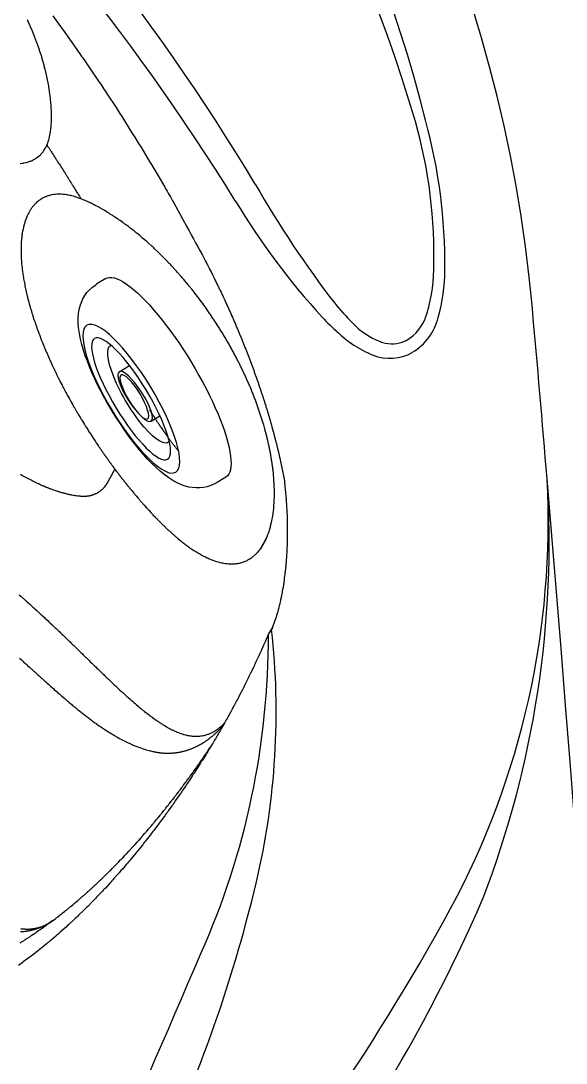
# Model space of a CAD drawing. Extents: x 649 to 723, y 631 to 778.
# Drawn here: x 714.22 to 718.46, y 713.91 to 722.01 of the extents above; entities that cross this region are included whole.
import ezdxf

# ---------------------------------------------------------------- set-up
doc = ezdxf.new("R2010")
doc.units = 0
doc.header["$MEASUREMENT"] = 0
doc.layers.add('1', color=4, linetype='Continuous')
doc.layers.add('204', color=7, linetype='Continuous')

# ---------------------------------------------------------------- blocks, each defined once
blk = doc.blocks.new('MINI2009')
at = {"layer": '1'}
for p, q in [((274.3024, 432.0245), (274.3824, 432.0245)), ((274.3024, 430.221), (274.3824, 430.221))]:
    blk.add_line(p, q, dxfattribs=at)
at = {"layer": '1', "color": 3}
for p, q in [((274.5869, 431.3518), (274.4936, 431.3518)), ((274.5741, 430.8937), (274.4936, 430.8937))]:
    blk.add_line(p, q, dxfattribs=at)
at = {"layer": '1', "flags": 128}
blk.add_lwpolyline([(274.3824, 430.2213), (274.4044, 430.2217), (274.4346, 430.2255), (274.4636, 430.2324), (274.4914, 430.2421), (274.5177, 430.2544), (274.5424, 430.269), (274.5656, 430.2858), (274.5873, 430.3046), (274.6076, 430.3255), (274.6268, 430.3488), (274.6452, 430.3749), (274.663, 430.4045), (274.6804, 430.4387), (274.6974, 430.478), (274.7131, 430.5212), (274.7268, 430.5658), (274.7387, 430.611), (274.749, 430.6568), (274.758, 430.7034), (274.7658, 430.7508), (274.7725, 430.7991), (274.7782, 430.8483), (274.7829, 430.8981), (274.7866, 430.9486), (274.7894, 430.9996), (274.7912, 431.0509), (274.792, 431.1024), (274.7919, 431.154), (274.7909, 431.2055), (274.7889, 431.2566), (274.7859, 431.3073), (274.7821, 431.3574), (274.7772, 431.4067), (274.7714, 431.4551), (274.7646, 431.5025), (274.7568, 431.5489), (274.7479, 431.5942), (274.7377, 431.6385), (274.7263, 431.6817), (274.7131, 431.7242), (274.6979, 431.7661), (274.68, 431.8078), (274.6615, 431.8437), (274.6425, 431.8746), (274.6231, 431.9015), (274.6028, 431.9252), (274.5815, 431.9463), (274.5589, 431.9649), (274.535, 431.9813), (274.5097, 431.9953), (274.4831, 432.0067), (274.4555, 432.0154), (274.4243, 432.0217), (274.3931, 432.0244), (274.3823, 432.0242)], dxfattribs=at)
at = {"layer": '1'}
blk.add_ellipse((274.3024, 431.1228), major_axis=(0, 0.9018), ratio=0.25882, start_param=6.283179, end_param=9.424778, dxfattribs=at)
at = {"layer": '1', "color": 3}
for centre, major_axis, ratio in [((274.6148, 431.1228), (0, 0.6667), 0.263764), ((274.6174, 431.1228), (0, 0.5481), 0.248557), ((274.5805, 431.1228), (0.0064, 0.229), 0.262485), ((274.5876, 431.1228), (0, 0.1994), 0.249939)]:
    blk.add_ellipse(centre, major_axis=major_axis, ratio=ratio, dxfattribs=at)
blk.add_ellipse((274.5435, 431.1223), major_axis=(-0.0036, 0.438), ratio=0.267267, start_param=3.037362, end_param=6.323274, dxfattribs=at)
blk = doc.blocks.new('2010PRODIGY')
at = {"layer": '1'}
for centre, radius, start, end in [((58.3536, 71.3546), 10.8742, 5.05375, 83.41191), ((-257.0926, 43.4689), 327.5508, 354.947827, 4.819272), ((-76.9966, 128.7948), 156.2186, 333.814798, 336.818857)]:
    blk.add_arc(centre, radius, start, end, dxfattribs=at)
at = {"layer": '1', "color": 3}
for centre, radius, start, end in [((58.2555, 71.2448), 10.4118, 14.05441, 75.08048), ((57.7256, 70.6887), 10.9897, 16.24727, 73.10819), ((52.1815, 64.3525), 17.3259, 31.00414, 61.77474), ((51.5871, 63.6864), 17.9797, 31.74683, 61.21328), ((64.6408, 72.7302), 3.7796, 358.21718, 15.86558), ((64.1789, 72.6419), 4.3272, 359.60506, 15.15569), ((73.9772, 77.2378), 7.9952, 209.69535, 217.68146), ((71.8564, 76.1583), 5.8195, 211.16483, 222.29002), ((67.2291, 72.6248), 1.1895, 340.68817, 359.41287), ((67.0406, 72.631), 1.4655, 344.56592, 359.26185), ((69.033, 73.462), 1.7745, 218.77961, 225.27597), ((-252.2778, 43.8538), 322.7206, 4.822991, 5.059123), ((69.0754, 73.6978), 2.1072, 223.67974, 228.28214), ((68.0521, 72.3449), 0.3204, 292.47523, 339.23949), ((68.0202, 72.3509), 0.4469, 301.53075, 345.75647), ((68.2122, 72.5981), 0.5836, 222.84882, 248.9008), ((68.2621, 72.7421), 0.8536, 225.57241, 248.36434), ((68.0945, 72.2806), 0.2451, 247.45216, 289.06922), ((68.0785, 72.2778), 0.3543, 248.28052, 299.40058), ((62.9727, 70.6555), 6.3361, 331.66463, 3.00274), ((61.6064, 70.4972), 7.7094, 338.97441, 3.64569), ((61.437, 69.1773), 5.7573, 346.74194, 6.3771), ((61.0986, 69.7612), 6.0352, 335.94338, 0.19634), ((56.2791, 70.4134), 11.0612, 333.76347, 346.6367), ((57.8456, 72.4477), 11.9289, 318.55526, 336.71027), ((52.9373, 76.1845), 17.7937, 318.92748, 331.33181)]:
    blk.add_arc(centre, radius, start, end, dxfattribs=at)
at = {"layer": '204', "color": 3, "linetype": 'Continuous'}
for p, q in [((67.1685, 69.8366), (67.1336, 69.7819)), ((67.1643, 69.8248), (67.1824, 69.8749))]:
    blk.add_line(p, q, dxfattribs=at)
for points in [[(65.4574, 74.5841), (65.5303, 74.4839, -0.002104), (65.6024, 74.3832), (65.6735, 74.2819, -0.002094), (65.7438, 74.18), (65.8131, 74.0776, -0.002092), (65.8817, 73.9746), (65.9494, 73.8709, -0.002066), (66.016, 73.7671), (66.0814, 73.6633, -0.002121), (66.1468, 73.5574), (66.2128, 73.4483, -0.001913), (66.2741, 73.3456), (66.3292, 73.2525, -0.002684), (66.3979, 73.1317), (66.5011, 72.9444, -0.002249), (66.6347, 72.6981)], [(65.2049, 73.4374), (65.2196, 73.4391, 0.010452), (65.234, 73.4414), (65.2478, 73.4442, 0.011505), (65.2612, 73.4476), (65.2742, 73.4516, 0.012527), (65.2867, 73.4561), (65.2988, 73.4613, 0.013484), (65.3104, 73.467), (65.3216, 73.4733, 0.014099), (65.3322, 73.4801), (65.3424, 73.4875, 0.014972), (65.3522, 73.4956), (65.3616, 73.5046, 0.01362), (65.3702, 73.5134), (65.3778, 73.5216, 0.01906), (65.3864, 73.5335), (65.3981, 73.5533, 0.014764), (65.4125, 73.5803)], [(65.4125, 73.5803), (65.417, 73.5914, 0.010542), (65.4212, 73.6031), (65.4251, 73.6155, 0.008932), (65.4288, 73.6285), (65.4321, 73.6421, 0.00773), (65.4352, 73.6563), (65.4379, 73.6712, 0.006777), (65.4403, 73.6866), (65.4424, 73.7026, 0.006038), (65.4442, 73.7192), (65.4457, 73.7363, 0.005455), (65.4468, 73.754), (65.4475, 73.7722, 0.004993), (65.448, 73.7909), (65.4481, 73.8101, 0.004626), (65.4478, 73.8297), (65.4471, 73.8499, 0.004332), (65.4461, 73.8705), (65.4447, 73.8916, 0.004096), (65.4429, 73.9132), (65.4408, 73.9351, 0.003908), (65.4382, 73.9575), (65.4353, 73.9803, 0.003758), (65.4319, 74.0034), (65.4282, 74.027, 0.003639), (65.424, 74.0509), (65.4194, 74.0752, 0.003546), (65.4143, 74.0998), (65.4089, 74.1247, 0.003475), (65.403, 74.15), (65.3966, 74.1755, 0.003421), (65.3898, 74.2014), (65.3825, 74.2275, 0.003384), (65.3748, 74.2539), (65.3666, 74.2806, 0.003353), (65.358, 74.3074), (65.3489, 74.3344, 0.003302), (65.3394, 74.3615), (65.3294, 74.3887, 0.003206), (65.319, 74.416), (65.3082, 74.4433, 0.003139), (65.297, 74.4707), (65.2853, 74.4982, 0.003081), (65.2732, 74.5257), (65.2607, 74.5533, 0.003037)], [(65.4125, 73.5803), (65.4179, 73.572, -0.000165), (65.4233, 73.5638), (65.4287, 73.5555, -0.000165), (65.4341, 73.5472), (65.4395, 73.539, -0.000166), (65.4449, 73.5307), (65.4503, 73.5224, -0.000166), (65.4556, 73.5141), (65.461, 73.5058, -0.000166), (65.4664, 73.4975), (65.4717, 73.4892, -0.000166), (65.4771, 73.4809), (65.4824, 73.4726, -0.000166), (65.4878, 73.4643), (65.4931, 73.456, -0.000167), (65.4984, 73.4477), (65.5037, 73.4394, -0.000167), (65.509, 73.4311), (65.5144, 73.4227, -0.000167), (65.5197, 73.4144), (65.525, 73.4061, -0.000167), (65.5302, 73.3977), (65.5355, 73.3894, -0.000167), (65.5408, 73.3811), (65.5461, 73.3727, -0.000168), (65.5514, 73.3644), (65.5566, 73.356, -0.000168), (65.5619, 73.3477), (65.5671, 73.3393, -0.000168), (65.5724, 73.3309), (65.5776, 73.3226, -0.000167), (65.5829, 73.3142), (65.5881, 73.3058, -0.000166), (65.5933, 73.2975), (65.5985, 73.2891, -0.000165), (65.6037, 73.2807), (65.6089, 73.2723, -0.000164), (65.6141, 73.2639), (65.6194, 73.2555, -0.000162), (65.6245, 73.2471), (65.6297, 73.2388, -0.000166), (65.6349, 73.2303), (65.6402, 73.2217, -0.000149), (65.6452, 73.2135), (65.6498, 73.2062, -0.000209), (65.6556, 73.1967), (65.6645, 73.1821, -0.000174), (65.6761, 73.163)], [(65.6761, 73.163), (65.6617, 73.1685, 0.00594), (65.6473, 73.1735), (65.6332, 73.1781, 0.006429), (65.6191, 73.1822), (65.6053, 73.1858, 0.006955), (65.5916, 73.189), (65.5781, 73.1918, 0.007523), (65.5648, 73.194), (65.5517, 73.1958, 0.008127), (65.5387, 73.1972), (65.5259, 73.1981, 0.008755), (65.5134, 73.1985), (65.501, 73.1984, 0.009392), (65.4888, 73.1979), (65.4768, 73.197, 0.010011), (65.465, 73.1955), (65.4535, 73.1936, 0.010585), (65.4421, 73.1912), (65.431, 73.1883, 0.011075), (65.42, 73.185), (65.4093, 73.1812, 0.011449), (65.3988, 73.1769), (65.3886, 73.1721, 0.011659), (65.3786, 73.1669), (65.3689, 73.1612, 0.011706), (65.3594, 73.155), (65.3502, 73.1484, 0.011531), (65.3413, 73.1413), (65.3327, 73.1338, 0.011231), (65.3243, 73.1259), (65.3162, 73.1175, 0.010803), (65.3084, 73.1087), (65.3009, 73.0995, 0.010286), (65.2937, 73.0898), (65.2867, 73.0797, 0.009711), (65.2801, 73.0692), (65.2737, 73.0582, 0.009108), (65.2677, 73.0469), (65.2619, 73.0351, 0.008503), (65.2564, 73.0229), (65.2513, 73.0104, 0.007914), (65.2464, 72.9974), (65.2419, 72.984, 0.007354), (65.2376, 72.9702), (65.2337, 72.9561, 0.006829), (65.2301, 72.9415), (65.2268, 72.9266, 0.006345), (65.2238, 72.9113), (65.2211, 72.8956, 0.005902), (65.2187, 72.8795), (65.2167, 72.8631, 0.005498), (65.215, 72.8463), (65.2136, 72.8291, 0.005134), (65.2126, 72.8116), (65.2118, 72.7937, 0.004804), (65.2114, 72.7755), (65.2114, 72.7569, 0.004508), (65.2117, 72.7379), (65.2123, 72.7186, 0.00424), (65.2133, 72.699), (65.2146, 72.6791, 0.004001), (65.2162, 72.6588), (65.2182, 72.6381, 0.003781), (65.2206, 72.6172), (65.2233, 72.596, 0.003578), (65.2263, 72.5746), (65.2297, 72.5529, 0.003365), (65.2334, 72.5309), (65.2375, 72.5087, 0.00318), (65.2418, 72.4863), (65.2466, 72.4637, 0.003013), (65.2516, 72.4408), (65.257, 72.4177, 0.002863), (65.2627, 72.3944), (65.2687, 72.3709, 0.002729), (65.2751, 72.3472), (65.2818, 72.3234, 0.002609), (65.2888, 72.2993), (65.2961, 72.275, 0.002502), (65.3038, 72.2506), (65.3118, 72.226, 0.002405), (65.3201, 72.2012), (65.3287, 72.1763, 0.002313), (65.3376, 72.1513), (65.3467, 72.1261, 0.002216), (65.3562, 72.1009), (65.366, 72.0756, 0.002127), (65.376, 72.0503), (65.3863, 72.0248, 0.002048), (65.3969, 71.9993), (65.4077, 71.9737, 0.001977), (65.4188, 71.9481), (65.4302, 71.9224, 0.001912), (65.4418, 71.8967), (65.4537, 71.8709, 0.001855), (65.4658, 71.8451), (65.4781, 71.8193, 0.001803), (65.4907, 71.7935), (65.5036, 71.7676, 0.001758), (65.5166, 71.7417), (65.5299, 71.7158, 0.001716), (65.5434, 71.69), (65.5572, 71.6641, 0.001663), (65.5711, 71.6384), (65.5852, 71.6127, 0.001611), (65.5994, 71.5871), (65.6138, 71.5616, 0.001589), (65.6284, 71.5362), (65.6431, 71.5108, 0.00155), (65.658, 71.4856), (65.6729, 71.4607, 0.001574), (65.6882, 71.4356), (65.704, 71.41, 0.001411), (65.7189, 71.386), (65.7324, 71.3644, 0.001958), (65.7501, 71.337), (65.7776, 71.2951, 0.001645), (65.8139, 71.2406)], [(67.0766, 70.4493), (67.0841, 70.4606, 0.008893), (67.0915, 70.4725), (67.0986, 70.485, 0.008038), (67.1055, 70.4979), (67.1122, 70.5115, 0.007593), (67.1186, 70.5256), (67.1248, 70.5402, 0.007105), (67.1307, 70.5554), (67.1363, 70.5711, 0.006685), (67.1416, 70.5874), (67.1466, 70.6042, 0.006301), (67.1514, 70.6216), (67.1558, 70.6395, 0.005954), (67.1599, 70.658), (67.1636, 70.677, 0.00564), (67.167, 70.6965), (67.17, 70.7166, 0.005354), (67.1727, 70.7372), (67.175, 70.7583, 0.005094), (67.177, 70.78), (67.1785, 70.8023, 0.004857), (67.1796, 70.825), (67.1803, 70.8484, 0.004639), (67.1806, 70.8722), (67.1804, 70.8966, 0.004439), (67.1798, 70.9215), (67.1788, 70.947, 0.004254), (67.1773, 70.9729), (67.1753, 70.9995, 0.004085), (67.1728, 71.0265), (67.1698, 71.0541, 0.003924), (67.1664, 71.0821), (67.1625, 71.1104, 0.003831), (67.158, 71.1389), (67.1532, 71.1677, 0.003646), (67.1478, 71.1967), (67.142, 71.226, 0.003502), (67.1357, 71.2554), (67.1289, 71.2851, 0.003371), (67.1216, 71.3149), (67.1139, 71.3449, 0.003259), (67.1058, 71.3751), (67.0971, 71.4054, 0.003161), (67.088, 71.4359), (67.0785, 71.4665, 0.003077), (67.0685, 71.4973), (67.058, 71.5281, 0.003006), (67.0471, 71.5591), (67.0358, 71.5901, 0.002946), (67.024, 71.6213), (67.0117, 71.6525, 0.002897), (66.999, 71.6837), (66.9859, 71.715, 0.00289), (66.9723, 71.7463), (66.9583, 71.7776, 0.002922), (66.9439, 71.8088), (66.9291, 71.84, 0.002832), (66.9139, 71.871), (66.8983, 71.9021, 0.00278), (66.8823, 71.933), (66.8659, 71.9638, 0.002732), (66.8491, 71.9945), (66.832, 72.0251, 0.002695), (66.8145, 72.0555), (66.7967, 72.0858, 0.002635), (66.7786, 72.1159), (66.7602, 72.1457, 0.002585), (66.7415, 72.1753), (66.7225, 72.2047, 0.002577), (66.7032, 72.2339), (66.6837, 72.2628, 0.00257), (66.6639, 72.2915), (66.6438, 72.3199, 0.002572), (66.6235, 72.348), (66.603, 72.3758, 0.002583), (66.5822, 72.4034), (66.5612, 72.4306, 0.002602), (66.5401, 72.4575), (66.5187, 72.4841, 0.002631), (66.4971, 72.5104), (66.4753, 72.5363, 0.002668), (66.4533, 72.5619), (66.4311, 72.5871, 0.002716), (66.4088, 72.612), (66.3864, 72.6365, 0.002774), (66.3637, 72.6606), (66.341, 72.6843, 0.002843), (66.3181, 72.7076), (66.2951, 72.7305, 0.002926), (66.2719, 72.7529), (66.2487, 72.775, 0.002984), (66.2254, 72.7965), (66.2023, 72.8173, 0.002958), (66.1794, 72.8376), (66.1566, 72.8572, 0.002947), (66.134, 72.8762), (66.1115, 72.8947, 0.002954), (66.0893, 72.9125), (66.0672, 72.9297, 0.002962), (66.0454, 72.9464), (66.0238, 72.9625, 0.00298), (66.0025, 72.978), (65.9814, 72.9929, 0.003008), (65.9606, 73.0072), (65.9401, 73.021, 0.003048), (65.9199, 73.0342), (65.9, 73.0469, 0.003109), (65.8804, 73.059), (65.8611, 73.0706, 0.003167), (65.8423, 73.0816), (65.8239, 73.092, 0.003341), (65.8057, 73.1021), (65.7875, 73.1117, 0.003223), (65.7706, 73.1204), (65.7556, 73.128, 0.00446), (65.7373, 73.1366), (65.7105, 73.1484, 0.004458), (65.6761, 73.163)], [(66.6347, 72.6981), (66.6419, 72.6844, -0.000528), (66.6491, 72.6707), (66.6562, 72.6569, -0.000529), (66.6633, 72.6432), (66.6703, 72.6295, -0.000527), (66.6773, 72.6157), (66.6843, 72.6019, -0.000527), (66.6913, 72.5882), (66.6982, 72.5744, -0.000526), (66.7051, 72.5606), (66.7119, 72.5468, -0.000525), (66.7187, 72.533), (66.7255, 72.5192, -0.000525), (66.7323, 72.5054), (66.739, 72.4916, -0.000524), (66.7457, 72.4778), (66.7523, 72.464, -0.000524), (66.7589, 72.4502), (66.7655, 72.4364, -0.000524), (66.772, 72.4225), (66.7786, 72.4087, -0.000524), (66.785, 72.3949), (66.7915, 72.381, -0.000524), (66.7979, 72.3672), (66.8042, 72.3534, -0.000524), (66.8106, 72.3396), (66.8169, 72.3257, -0.000525), (66.8231, 72.3119), (66.8294, 72.2981, -0.000525), (66.8356, 72.2842), (66.8417, 72.2704, -0.000526), (66.8479, 72.2566), (66.8539, 72.2427, -0.000526), (66.86, 72.2289), (66.866, 72.2151, -0.000527), (66.872, 72.2013), (66.8779, 72.1874, -0.000528), (66.8838, 72.1736), (66.8897, 72.1598, -0.000529), (66.8955, 72.146), (66.9013, 72.1322, -0.000531), (66.9071, 72.1184), (66.9128, 72.1046, -0.000532), (66.9185, 72.0908), (66.9242, 72.0771, -0.000534), (66.9298, 72.0633), (66.9354, 72.0495, -0.000535), (66.9409, 72.0357), (66.9464, 72.022, -0.000537), (66.9519, 72.0082), (66.9573, 71.9945, -0.000539), (66.9627, 71.9808), (66.968, 71.967, -0.000541), (66.9734, 71.9533), (66.9786, 71.9396, -0.000543), (66.9839, 71.9259), (66.9891, 71.9122, -0.000546), (66.9942, 71.8985), (66.9994, 71.8849, -0.000548), (67.0045, 71.8712), (67.0095, 71.8576, -0.000551), (67.0145, 71.8439), (67.0195, 71.8303, -0.000554), (67.0244, 71.8167), (67.0293, 71.8031, -0.000557), (67.0342, 71.7895), (67.039, 71.7759, -0.00056), (67.0438, 71.7624), (67.0485, 71.7488, -0.000562), (67.0532, 71.7353), (67.0579, 71.7218, -0.000564), (67.0625, 71.7083), (67.0671, 71.6948, -0.000567), (67.0716, 71.6813), (67.0761, 71.6678, -0.00057), (67.0806, 71.6544), (67.085, 71.641, -0.000572), (67.0894, 71.6276), (67.0937, 71.6142, -0.000576), (67.098, 71.6008), (67.1023, 71.5874, -0.000579), (67.1065, 71.5741), (67.1107, 71.5608, -0.000582), (67.1148, 71.5475), (67.1189, 71.5342, -0.000586), (67.123, 71.5209), (67.127, 71.5077, -0.00059), (67.131, 71.4944), (67.135, 71.4812, -0.000594), (67.1389, 71.468), (67.1427, 71.4549, -0.000598), (67.1465, 71.4417), (67.1503, 71.4286, -0.000602), (67.1541, 71.4155), (67.1578, 71.4024, -0.000607), (67.1614, 71.3893), (67.165, 71.3763, -0.000611), (67.1686, 71.3633), (67.1722, 71.3503, -0.000616), (67.1756, 71.3373), (67.1791, 71.3244, -0.000622), (67.1825, 71.3115), (67.1859, 71.2986, -0.000627), (67.1892, 71.2857), (67.1925, 71.2729, -0.000633), (67.1958, 71.26), (67.199, 71.2473, -0.000639), (67.2021, 71.2345), (67.2053, 71.2217, -0.000645), (67.2083, 71.209), (67.2114, 71.1963, -0.000651), (67.2144, 71.1837), (67.2173, 71.1711, -0.000658), (67.2202, 71.1585), (67.2231, 71.1459, -0.000663), (67.226, 71.1333), (67.2287, 71.1208, -0.00066), (67.2315, 71.1083), (67.2342, 71.0958, -0.000644), (67.2369, 71.0834), (67.2395, 71.0711, -0.000656), (67.2421, 71.0587), (67.2447, 71.0459, -0.000579), (67.2472, 71.034), (67.2493, 71.0232, -0.00096), (67.252, 71.0095), (67.2561, 70.9884, -0.001003), (67.2612, 70.9608)], [(65.6656, 70.8517), (65.6574, 70.8526, -0.00303), (65.6491, 70.8537), (65.6408, 70.8549, -0.002929), (65.6324, 70.8561), (65.6239, 70.8575, -0.002636), (65.6154, 70.859), (65.6069, 70.8606, -0.002653), (65.5983, 70.8623), (65.5897, 70.8641, -0.002593), (65.581, 70.866), (65.5722, 70.868, -0.002553), (65.5634, 70.8701), (65.5546, 70.8723, -0.002497), (65.5457, 70.8746), (65.5368, 70.877, -0.002386), (65.5278, 70.8795), (65.5187, 70.8822, -0.002274), (65.5096, 70.8849), (65.5005, 70.8878, -0.002202), (65.4913, 70.8907), (65.4821, 70.8937, -0.002139), (65.4729, 70.8969), (65.4635, 70.9001, -0.002078), (65.4542, 70.9035), (65.4448, 70.9069, -0.002019), (65.4354, 70.9105), (65.4259, 70.9142, -0.00196), (65.4164, 70.9179), (65.4068, 70.9218, -0.001903), (65.3972, 70.9257), (65.3876, 70.9298, -0.001849), (65.3779, 70.934), (65.3682, 70.9382, -0.001797), (65.3584, 70.9426), (65.3486, 70.9471, -0.001744), (65.3388, 70.9516), (65.3289, 70.9563, -0.001693), (65.319, 70.9611), (65.3091, 70.9659, -0.001645), (65.2991, 70.9709), (65.2891, 70.976, -0.001599), (65.2791, 70.9811), (65.269, 70.9864, -0.001554), (65.2589, 70.9917), (65.2487, 70.9972, -0.001509), (65.2386, 71.0027), (65.2284, 71.0084, -0.001467), (65.2181, 71.0141), (65.2079, 71.0199, -0.001426)], [(66.2103, 71.5233), (66.2136, 71.518, 0.000425), (66.217, 71.5127), (66.2203, 71.5074, 0.000424), (66.2236, 71.502), (66.227, 71.4967, 0.000427), (66.2304, 71.4914), (66.2337, 71.4861, 0.000428), (66.2371, 71.4808), (66.2405, 71.4755, 0.000431), (66.2439, 71.4703), (66.2473, 71.465, 0.000433), (66.2508, 71.4597), (66.2542, 71.4544, 0.000435), (66.2577, 71.4492), (66.2611, 71.4439, 0.000437), (66.2646, 71.4386), (66.268, 71.4334, 0.000441), (66.2715, 71.4281), (66.275, 71.4229, 0.00044), (66.2785, 71.4177), (66.282, 71.4125, 0.000456), (66.2855, 71.4072), (66.2892, 71.4019, 0.000415), (66.2926, 71.3968), (66.2957, 71.3923, 0.000589), (66.2997, 71.3864), (66.3059, 71.3775, 0.000499), (66.314, 71.3658)], [(66.314, 71.3658), (66.3178, 71.3604, 0.000484), (66.3216, 71.355), (66.3254, 71.3496, 0.000485), (66.3292, 71.3442), (66.333, 71.3389, 0.000489), (66.3368, 71.3335), (66.3406, 71.3282, 0.000492), (66.3444, 71.3228), (66.3483, 71.3175, 0.000496), (66.3521, 71.3122), (66.356, 71.3069, 0.0005), (66.3598, 71.3016), (66.3637, 71.2964, 0.000504), (66.3676, 71.2911), (66.3715, 71.2859, 0.000507), (66.3754, 71.2806), (66.3793, 71.2754, 0.000513), (66.3832, 71.2702), (66.3871, 71.265, 0.000512), (66.391, 71.2599), (66.3949, 71.2547, 0.000532), (66.3988, 71.2495), (66.4029, 71.2443, 0.000486), (66.4067, 71.2393), (66.4102, 71.2348, 0.00069), (66.4146, 71.2291), (66.4215, 71.2204, 0.000589), (66.4305, 71.2089)], [(65.8139, 71.2406), (65.817, 71.236, 0.000306), (65.8201, 71.2315), (65.8232, 71.227, 0.000307), (65.8263, 71.2224), (65.8294, 71.2179, 0.000305), (65.8325, 71.2134), (65.8356, 71.2089, 0.000304), (65.8387, 71.2044), (65.8418, 71.1999, 0.000303), (65.8449, 71.1954), (65.8481, 71.1909, 0.000302), (65.8512, 71.1864), (65.8543, 71.182, 0.000301), (65.8575, 71.1775), (65.8606, 71.1731, 0.0003), (65.8637, 71.1686), (65.8669, 71.1642, 0.000299), (65.87, 71.1597), (65.8732, 71.1553, 0.000298), (65.8763, 71.1509), (65.8795, 71.1465, 0.000297), (65.8827, 71.1421), (65.8858, 71.1377, 0.000296), (65.889, 71.1333), (65.8922, 71.1289, 0.000295), (65.8953, 71.1245), (65.8985, 71.1201, 0.000294), (65.9017, 71.1158), (65.9049, 71.1114, 0.000291), (65.9081, 71.107), (65.9112, 71.1027, 0.000299), (65.9144, 71.0984), (65.9177, 71.0939, 0.00027), (65.9208, 71.0897), (65.9236, 71.0859, 0.000379), (65.9272, 71.0811), (65.9328, 71.0736, 0.000319), (65.94, 71.0639)], [(65.94, 71.0639), (65.939, 71.062, -0.00013), (65.9379, 71.06), (65.9369, 71.058, -0.000129), (65.9359, 71.056), (65.9348, 71.0541, -0.00013), (65.9338, 71.0521), (65.9327, 71.0501, -0.00013), (65.9317, 71.0481), (65.9306, 71.0462, -0.000131), (65.9296, 71.0442), (65.9285, 71.0422, -0.000131), (65.9275, 71.0402), (65.9264, 71.0383, -0.000132), (65.9254, 71.0363), (65.9243, 71.0343, -0.000132), (65.9233, 71.0323), (65.9222, 71.0304, -0.000133), (65.9212, 71.0284), (65.9201, 71.0264, -0.000133), (65.919, 71.0244), (65.918, 71.0224, -0.000134), (65.9169, 71.0205), (65.9158, 71.0185, -0.000134), (65.9148, 71.0165), (65.9137, 71.0145, -0.000135), (65.9126, 71.0126), (65.9116, 71.0106, -0.000136), (65.9105, 71.0086), (65.9094, 71.0066, -0.000135), (65.9083, 71.0047), (65.9073, 71.0027, -0.00014), (65.9062, 71.0007), (65.9051, 70.9987, -0.000127), (65.904, 70.9968), (65.9031, 70.9951, -0.00018), (65.9019, 70.9928), (65.9, 70.9894, -0.000152), (65.8975, 70.985)], [(66.072, 70.8957), (66.0687, 70.8998, -0.000284), (66.0654, 70.9038), (66.0621, 70.9079, -0.000282), (66.0588, 70.9119), (66.0555, 70.916, -0.000283), (66.0522, 70.9201), (66.0488, 70.9241, -0.000283), (66.0455, 70.9282), (66.0422, 70.9324, -0.000284), (66.0389, 70.9365), (66.0356, 70.9406, -0.000284), (66.0323, 70.9447), (66.029, 70.9489, -0.000285), (66.0257, 70.953), (66.0223, 70.9572, -0.000285), (66.019, 70.9613), (66.0157, 70.9655, -0.000286), (66.0124, 70.9697), (66.0091, 70.9739, -0.000286), (66.0058, 70.9781), (66.0025, 70.9823, -0.000287), (65.9992, 70.9865), (65.9959, 70.9908, -0.000287), (65.9926, 70.995), (65.9893, 70.9992, -0.000288), (65.986, 71.0035), (65.9827, 71.0078, -0.000289), (65.9794, 71.012), (65.9761, 71.0163, -0.000287), (65.9728, 71.0206), (65.9696, 71.0249, -0.000297), (65.9663, 71.0292), (65.9629, 71.0337, -0.000269), (65.9597, 71.0378), (65.9568, 71.0416, -0.000382), (65.9531, 71.0465), (65.9474, 71.054, -0.000322), (65.94, 71.0639)], [(65.8822, 70.9574), (65.8803, 70.954, -0.003879), (65.8784, 70.9507), (65.8764, 70.9475, -0.003983), (65.8744, 70.9443), (65.8723, 70.9411, -0.004052), (65.8702, 70.938), (65.8681, 70.935, -0.004124), (65.8659, 70.932), (65.8637, 70.9291, -0.00419), (65.8614, 70.9262), (65.8592, 70.9234, -0.004251), (65.8568, 70.9206), (65.8545, 70.9179, -0.004305), (65.8521, 70.9152), (65.8496, 70.9126, -0.004353), (65.8472, 70.91), (65.8447, 70.9075, -0.004394), (65.8421, 70.905), (65.8395, 70.9026, -0.004428), (65.8369, 70.9003), (65.8343, 70.898, -0.004453), (65.8316, 70.8957), (65.8289, 70.8936, -0.00447), (65.8261, 70.8914), (65.8233, 70.8893, -0.004479), (65.8205, 70.8873), (65.8177, 70.8853, -0.004479), (65.8148, 70.8834), (65.8119, 70.8815, -0.004469), (65.8089, 70.8797), (65.8059, 70.8779, -0.004443), (65.8029, 70.8762), (65.7999, 70.8745, -0.004408), (65.7968, 70.8729), (65.7937, 70.8714, -0.004368), (65.7905, 70.8698), (65.7874, 70.8684, -0.004352), (65.7842, 70.867), (65.7809, 70.8656, -0.004351), (65.7776, 70.8643), (65.7743, 70.8631, -0.004337), (65.771, 70.8619), (65.7677, 70.8608, -0.004317), (65.7643, 70.8597), (65.7608, 70.8587, -0.004289), (65.7574, 70.8577), (65.7539, 70.8568, -0.004253), (65.7504, 70.856), (65.7468, 70.8552, -0.004211), (65.7433, 70.8544), (65.7397, 70.8537, -0.004162), (65.736, 70.8531), (65.7324, 70.8525, -0.004108), (65.7287, 70.852), (65.7249, 70.8516, -0.004045), (65.7212, 70.8512), (65.7174, 70.8508, -0.00399), (65.7136, 70.8505), (65.7097, 70.8503, -0.003883), (65.7059, 70.8502), (65.702, 70.85, -0.003878), (65.698, 70.85), (65.694, 70.85, -0.00335), (65.6901, 70.8501), (65.6866, 70.8502, -0.004566), (65.682, 70.8504), (65.6749, 70.8509, -0.003583), (65.6656, 70.8517)], [(65.8975, 70.985), (65.8971, 70.9843, -0.000101), (65.8968, 70.9836), (65.8964, 70.9829, -0.000101), (65.896, 70.9822), (65.8956, 70.9815, -0.000101), (65.8953, 70.9808), (65.8949, 70.9801, -0.000101), (65.8945, 70.9795), (65.8941, 70.9788, -0.000101), (65.8938, 70.9781), (65.8934, 70.9774, -0.000101), (65.893, 70.9767), (65.8926, 70.976, -0.000101), (65.8922, 70.9753), (65.8919, 70.9746, -0.000101), (65.8915, 70.9739), (65.8911, 70.9732, -0.000101), (65.8907, 70.9726), (65.8903, 70.9719, -0.000101), (65.8899, 70.9712), (65.8896, 70.9705, -0.000101), (65.8892, 70.9698), (65.8888, 70.9691, -0.000101), (65.8884, 70.9684), (65.888, 70.9677, -0.000101), (65.8876, 70.967), (65.8873, 70.9663, -0.000101), (65.8869, 70.9657), (65.8865, 70.965, -0.0001), (65.8861, 70.9643), (65.8857, 70.9636, -0.000103), (65.8853, 70.9629), (65.8849, 70.9622, -0.000093), (65.8846, 70.9615), (65.8842, 70.9609, -0.000132), (65.8838, 70.9601), (65.8831, 70.9589, -0.000111), (65.8822, 70.9574)], [(67.1824, 69.8749), (67.187, 69.8882, 0.003057), (67.1916, 69.9017), (67.196, 69.9154, 0.002901), (67.2003, 69.9293), (67.2046, 69.9435, 0.002729), (67.2087, 69.9579), (67.2127, 69.9725, 0.002583), (67.2166, 69.9873), (67.2204, 70.0023, 0.002452), (67.2241, 70.0176), (67.2277, 70.033, 0.002334), (67.2312, 70.0486), (67.2346, 70.0644, 0.002229), (67.2379, 70.0804), (67.241, 70.0966, 0.002136), (67.2441, 70.1129), (67.247, 70.1295, 0.002052), (67.2499, 70.1461), (67.2526, 70.163, 0.001978), (67.2552, 70.18), (67.2577, 70.1972, 0.001912), (67.2601, 70.2145), (67.2624, 70.232, 0.001853), (67.2645, 70.2497), (67.2666, 70.2674, 0.001801), (67.2685, 70.2853), (67.2703, 70.3034, 0.001755), (67.272, 70.3215), (67.2736, 70.3398, 0.001716), (67.2751, 70.3582), (67.2765, 70.3768, 0.001681), (67.2777, 70.3954), (67.2788, 70.4142, 0.001651), (67.2798, 70.433), (67.2807, 70.452, 0.001626), (67.2814, 70.471), (67.2821, 70.4902, 0.001606), (67.2826, 70.5094), (67.283, 70.5288, 0.001589), (67.2833, 70.5482), (67.2834, 70.5676, 0.001576), (67.2834, 70.5872), (67.2833, 70.6068, 0.001567), (67.2831, 70.6265), (67.2828, 70.6462, 0.00156), (67.2823, 70.666), (67.2817, 70.6859, 0.001574), (67.281, 70.7059), (67.2801, 70.7263, 0.001548), (67.2791, 70.7468), (67.278, 70.7675, 0.001566), (67.2766, 70.7886), (67.2751, 70.8105, 0.001398), (67.2736, 70.8312), (67.2722, 70.85, 0.002025), (67.2701, 70.8742), (67.2663, 70.9117, 0.001739), (67.2612, 70.9608)], [(66.072, 70.8957), (66.0885, 70.8758, 0.001585), (66.105, 70.8561), (66.1216, 70.8366, 0.001633), (66.1381, 70.8174), (66.1546, 70.7985, 0.001712), (66.1711, 70.7798), (66.1875, 70.7615, 0.001795), (66.204, 70.7434), (66.2204, 70.7256, 0.00189), (66.2369, 70.7081), (66.2533, 70.6909, 0.001996), (66.2696, 70.6741), (66.2859, 70.6575, 0.002118), (66.3022, 70.6413), (66.3184, 70.6254, 0.002275), (66.3346, 70.6098), (66.3508, 70.5946, 0.002458), (66.3669, 70.5797), (66.3829, 70.5653, 0.00266), (66.3989, 70.5511), (66.4148, 70.5374, 0.002887), (66.4306, 70.524), (66.4464, 70.511, 0.003141), (66.4621, 70.4984), (66.4778, 70.4862, 0.003427), (66.4934, 70.4744), (66.5089, 70.463, 0.003749), (66.5243, 70.452), (66.5396, 70.4415, 0.004113), (66.5549, 70.4314), (66.57, 70.4217, 0.004517), (66.5851, 70.4125), (66.6001, 70.4037, 0.004899), (66.6149, 70.3954), (66.6297, 70.3876, 0.005273), (66.6444, 70.3802), (66.6589, 70.3732, 0.005701), (66.6734, 70.3668), (66.6877, 70.3608, 0.006176), (66.7019, 70.3552), (66.716, 70.3502, 0.0067), (66.7299, 70.3456), (66.7437, 70.3415, 0.007275), (66.7573, 70.3379), (66.7708, 70.3348, 0.007897), (66.7842, 70.3321), (66.7974, 70.33, 0.008557), (66.8105, 70.3283), (66.8233, 70.3271, 0.009243), (66.8361, 70.3265), (66.8486, 70.3263, 0.0099), (66.861, 70.3266), (66.8732, 70.3275, 0.010336), (66.8852, 70.3288), (66.897, 70.3306, 0.010648), (66.9086, 70.3329), (66.92, 70.3357, 0.010919), (66.9313, 70.339), (66.9423, 70.3427, 0.010973), (66.9531, 70.3469), (66.9636, 70.3515, 0.011338), (66.974, 70.3567), (66.9844, 70.3626, 0.010195), (66.994, 70.3684), (67.0026, 70.3739, 0.014212), (67.0131, 70.3819), (67.0286, 70.3956, 0.011433), (67.0483, 70.4142)], [(67.0766, 70.4493), (67.0776, 70.4513, 0.000003), (67.0787, 70.4533), (67.0798, 70.4553, 0.000003), (67.0809, 70.4573), (67.082, 70.4593, 0.000003), (67.0831, 70.4613), (67.0842, 70.4633, 0.000003), (67.0853, 70.4653), (67.0864, 70.4673, 0.000003), (67.0875, 70.4692), (67.0885, 70.4712, 0.000003), (67.0896, 70.4732), (67.0907, 70.4752, 0.000003), (67.0918, 70.4772), (67.0929, 70.4792, 0.000003), (67.094, 70.4812), (67.0951, 70.4832, 0.000003), (67.0962, 70.4852), (67.0973, 70.4872, 0.000003), (67.0983, 70.4892), (67.0994, 70.4912, 0.000003), (67.1005, 70.4932), (67.1016, 70.4952, 0.000003), (67.1027, 70.4972), (67.1038, 70.4992, 0.000003), (67.1049, 70.5012), (67.106, 70.5032, 0.000003), (67.1071, 70.5052), (67.1082, 70.5072, 0.000003), (67.1092, 70.5092), (67.1103, 70.5112, 0.000003), (67.1114, 70.5132), (67.1125, 70.5152, 0.000003), (67.1136, 70.5172), (67.1146, 70.5189, 0.000004), (67.1158, 70.5212), (67.1177, 70.5246, 0.000004), (67.1201, 70.5291)], [(67.0483, 70.4142), (67.0489, 70.4149, 0.000702), (67.0495, 70.4155), (67.0501, 70.4162, 0.000699), (67.0507, 70.4168), (67.0513, 70.4175, 0.000697), (67.0519, 70.4181), (67.0525, 70.4188, 0.000695), (67.0531, 70.4195), (67.0537, 70.4201, 0.000692), (67.0542, 70.4208), (67.0548, 70.4215, 0.00069), (67.0554, 70.4221), (67.056, 70.4228, 0.000688), (67.0566, 70.4235), (67.0572, 70.4242, 0.000686), (67.0577, 70.4248), (67.0583, 70.4255, 0.000684), (67.0589, 70.4262), (67.0595, 70.4269, 0.000682), (67.06, 70.4276), (67.0606, 70.4283, 0.00068), (67.0612, 70.429), (67.0617, 70.4297, 0.000677), (67.0623, 70.4304), (67.0629, 70.4311, 0.000674), (67.0634, 70.4318), (67.064, 70.4325, 0.000672), (67.0646, 70.4332), (67.0651, 70.4339, 0.000669), (67.0657, 70.4346), (67.0662, 70.4353, 0.000667), (67.0668, 70.436), (67.0673, 70.4368, 0.000664), (67.0679, 70.4375), (67.0685, 70.4382, 0.000661), (67.069, 70.4389), (67.0696, 70.4396, 0.00066), (67.0701, 70.4404), (67.0706, 70.4411, 0.000652), (67.0712, 70.4418), (67.0717, 70.4426, 0.000669), (67.0723, 70.4433), (67.0728, 70.4441, 0.000603), (67.0734, 70.4448), (67.0738, 70.4454, 0.000849), (67.0744, 70.4463), (67.0753, 70.4476, 0.000709), (67.0766, 70.4493)], [(65.196, 70.0867), (65.2118, 70.0729, -0.000686), (65.2274, 70.0592), (65.2429, 70.0454, -0.000647), (65.2584, 70.0317), (65.2737, 70.0181, -0.000621), (65.2889, 70.0044), (65.304, 69.9908, -0.000591), (65.319, 69.9772), (65.3339, 69.9637, -0.00056), (65.3487, 69.9501), (65.3634, 69.9367, -0.000529), (65.378, 69.9232), (65.3925, 69.9098, -0.000496), (65.4069, 69.8964), (65.4212, 69.8831, -0.000463), (65.4354, 69.8698), (65.4495, 69.8566, -0.000428), (65.4635, 69.8434), (65.4774, 69.8302, -0.000393), (65.4912, 69.8171), (65.5049, 69.804, -0.000356), (65.5186, 69.791), (65.5321, 69.7781, -0.000319), (65.5456, 69.7652), (65.5589, 69.7523, -0.00028), (65.5722, 69.7395), (65.5854, 69.7268, -0.000239), (65.5985, 69.7141), (65.6116, 69.7015, -0.000198), (65.6245, 69.6889), (65.6374, 69.6764, -0.000155), (65.6502, 69.664), (65.6629, 69.6516, -0.000111), (65.6755, 69.6393), (65.6881, 69.6271, -0.000065), (65.7005, 69.6149), (65.713, 69.6028, -0.000019), (65.7253, 69.5908), (65.7375, 69.5788, 0.000025), (65.7497, 69.5669), (65.7618, 69.5551, 0.000072), (65.7739, 69.5434), (65.7859, 69.5318, 0.000121), (65.7978, 69.5202), (65.8096, 69.5087, 0.000171), (65.8214, 69.4972), (65.8332, 69.4859, 0.000223), (65.8448, 69.4746), (65.8564, 69.4635, 0.000278), (65.868, 69.4524), (65.8794, 69.4414, 0.000334), (65.8909, 69.4304), (65.9022, 69.4196, 0.000392), (65.9135, 69.4088), (65.9248, 69.3982, 0.000453), (65.936, 69.3876), (65.9472, 69.3771, 0.000518), (65.9583, 69.3667), (65.9693, 69.3564, 0.000589), (65.9804, 69.3462), (65.9913, 69.3361, 0.000661), (66.0022, 69.3261), (66.0131, 69.3162, 0.000737), (66.0239, 69.3064), (66.0347, 69.2967, 0.000817), (66.0455, 69.2871), (66.0562, 69.2776, 0.000899), (66.0668, 69.2682), (66.0775, 69.2589, 0.000987), (66.088, 69.2497), (66.0986, 69.2407, 0.001082), (66.1091, 69.2317), (66.1196, 69.2229, 0.001181), (66.13, 69.2142), (66.1404, 69.2056, 0.001285), (66.1508, 69.1971), (66.1611, 69.1887, 0.001396), (66.1714, 69.1805), (66.1816, 69.1724, 0.001508), (66.1918, 69.1644), (66.202, 69.1566, 0.001613), (66.2122, 69.1489), (66.2223, 69.1413, 0.001723), (66.2324, 69.1339), (66.2424, 69.1266, 0.001838), (66.2524, 69.1194), (66.2624, 69.1124, 0.001957), (66.2724, 69.1055), (66.2824, 69.0987, 0.002098), (66.2923, 69.0921), (66.3021, 69.0857, 0.00238), (66.312, 69.0794), (66.3218, 69.0733, 0.002757), (66.3315, 69.0674), (66.3411, 69.0616, 0.003134), (66.3507, 69.0561), (66.3603, 69.0508, 0.003405), (66.3697, 69.0457), (66.3791, 69.0408, 0.003692), (66.3885, 69.0361), (66.3978, 69.0317, 0.003989), (66.4071, 69.0274), (66.4163, 69.0233, 0.004295), (66.4254, 69.0195), (66.4345, 69.0158, 0.004606), (66.4436, 69.0124), (66.4527, 69.0092, 0.004918), (66.4616, 69.0062), (66.4706, 69.0034, 0.005223), (66.4795, 69.0009), (66.4884, 68.9985, 0.005521), (66.4973, 68.9964), (66.5061, 68.9945, 0.005815), (66.5149, 68.9929), (66.5237, 68.9914, 0.006104), (66.5324, 68.9902), (66.5411, 68.9892, 0.00638), (66.5497, 68.9884), (66.5583, 68.9879, 0.006681), (66.5669, 68.9876), (66.5755, 68.9876, 0.00705), (66.584, 68.9878), (66.5925, 68.9882, 0.007376), (66.6009, 68.9889), (66.6093, 68.9899, 0.007652), (66.6177, 68.9911), (66.626, 68.9925, 0.007865), (66.6343, 68.9943), (66.6426, 68.9963, 0.008004), (66.6509, 68.9986), (66.6591, 69.0012, 0.008065), (66.6672, 69.004), (66.6754, 69.0072, 0.008035), (66.6835, 69.0106), (66.6915, 69.0143, 0.007955), (66.6996, 69.0184), (66.7076, 69.0227, 0.0077), (66.7156, 69.0273), (66.7235, 69.0322, 0.00772), (66.7314, 69.0376), (66.7395, 69.0434, 0.006659), (66.7471, 69.049), (66.754, 69.0543, 0.009355), (66.7627, 69.0618), (66.776, 69.0744, 0.007092), (66.7933, 69.0915)], [(65.1991, 69.5943), (65.2149, 69.5801, -0.000204), (65.2306, 69.566), (65.2462, 69.552, -0.000142), (65.2616, 69.538), (65.277, 69.5241, -0.000079), (65.2923, 69.5103), (65.3076, 69.4966, -0.000013), (65.3227, 69.4829), (65.3377, 69.4693, 0.000055), (65.3527, 69.4558), (65.3676, 69.4424, 0.000128), (65.3824, 69.4291), (65.3971, 69.4158, 0.000214), (65.4117, 69.4027), (65.4263, 69.3897, 0.000302), (65.4408, 69.3767), (65.4552, 69.3639, 0.000393), (65.4696, 69.3511), (65.4839, 69.3385, 0.000488), (65.4981, 69.326), (65.5123, 69.3136, 0.000586), (65.5264, 69.3013), (65.5404, 69.2891, 0.000689), (65.5544, 69.277), (65.5683, 69.2651, 0.000795), (65.5822, 69.2533), (65.596, 69.2416, 0.000906), (65.6098, 69.23), (65.6236, 69.2186, 0.001022), (65.6373, 69.2073), (65.6509, 69.1962, 0.001141), (65.6645, 69.1851), (65.6781, 69.1743, 0.001248), (65.6916, 69.1635), (65.7051, 69.153, 0.001348), (65.7186, 69.1425), (65.732, 69.1322, 0.001455), (65.7454, 69.1221), (65.7587, 69.1121, 0.001567), (65.772, 69.1023), (65.7853, 69.0927, 0.001683), (65.7986, 69.0832), (65.8118, 69.0738, 0.001805), (65.825, 69.0647), (65.8382, 69.0557, 0.001925), (65.8513, 69.0468), (65.8644, 69.0382, 0.002048), (65.8775, 69.0297), (65.8905, 69.0214, 0.002178), (65.9035, 69.0133), (65.9165, 69.0054, 0.002314), (65.9295, 68.9976), (65.9424, 68.99, 0.002456), (65.9553, 68.9827), (65.9682, 68.9755, 0.002596), (65.9811, 68.9685), (65.9939, 68.9617, 0.00272), (66.0067, 68.9551), (66.0195, 68.9486, 0.002845), (66.0323, 68.9424), (66.0451, 68.9364, 0.002962), (66.0579, 68.9305), (66.0706, 68.9248, 0.003084), (66.0834, 68.9194), (66.0962, 68.9141, 0.00317), (66.1089, 68.909), (66.1215, 68.9041, 0.003391), (66.1343, 68.8994), (66.1474, 68.8949, 0.003201), (66.1597, 68.8907), (66.1707, 68.887, 0.004665), (66.1849, 68.8828), (66.2066, 68.8769, 0.004212), (66.2349, 68.8696)], [(67.1643, 69.8248), (67.1635, 69.8237, -0.000139), (67.1628, 69.8226), (67.162, 69.8215, -0.000137), (67.1613, 69.8205), (67.1605, 69.8194, -0.000127), (67.1597, 69.8183), (67.159, 69.8172, -0.00012), (67.1582, 69.8161), (67.1574, 69.815, -0.000112), (67.1566, 69.8139), (67.1559, 69.8128, -0.000106), (67.1551, 69.8117), (67.1543, 69.8106, -0.000099), (67.1535, 69.8095), (67.1527, 69.8084, -0.000094), (67.152, 69.8073), (67.1512, 69.8062, -0.000088), (67.1504, 69.8051), (67.1496, 69.804, -0.000083), (67.1488, 69.8029), (67.1481, 69.8018, -0.000078), (67.1473, 69.8007), (67.1465, 69.7996, -0.000073), (67.1457, 69.7986), (67.145, 69.7975, -0.000068), (67.1442, 69.7964), (67.1434, 69.7953, -0.000064), (67.1427, 69.7943), (67.1419, 69.7932, -0.000059), (67.1411, 69.7921), (67.1404, 69.7911, -0.000056), (67.1396, 69.79), (67.1389, 69.789, -0.000047), (67.1381, 69.788), (67.1375, 69.7871, -0.000059), (67.1367, 69.7859), (67.1354, 69.7842, -0.000046), (67.1338, 69.7819)], [(67.1338, 69.7819), (67.1152, 69.7383, -0.001933), (67.0963, 69.6948), (67.077, 69.6512, -0.001914), (67.0573, 69.6078), (67.0372, 69.5644, -0.001857), (67.0168, 69.521), (66.996, 69.4778, -0.001816), (66.9749, 69.4346), (66.9534, 69.3915, -0.001777), (66.9317, 69.3485), (66.9095, 69.3056, -0.001742), (66.8871, 69.2629), (66.8644, 69.2203, -0.001712), (66.8413, 69.1778), (66.818, 69.1354, -0.001686), (66.7943, 69.0932), (66.7704, 69.0512, -0.001665), (66.7462, 69.0093), (66.7218, 68.9676, -0.001647), (66.6971, 68.9262), (66.6721, 68.8849, -0.001633), (66.6469, 68.8438), (66.6214, 68.8029, -0.001623), (66.5958, 68.7623), (66.5699, 68.7218, -0.001617), (66.5438, 68.6817), (66.5174, 68.6417, -0.001615), (66.4909, 68.6021), (66.4642, 68.5627, -0.001617), (66.4373, 68.5235), (66.4102, 68.4847, -0.001623), (66.383, 68.4462), (66.3556, 68.408, -0.001637), (66.3279, 68.37), (66.3, 68.332, -0.00166), (66.2716, 68.2941), (66.2429, 68.2562, -0.001729), (66.2137, 68.2183), (66.1842, 68.1805, -0.001801), (66.1543, 68.1427), (66.1239, 68.1051, -0.001875), (66.0932, 68.0675), (66.0621, 68.03, -0.001954), (66.0306, 67.9927), (65.9986, 67.9555, -0.002038), (65.9663, 67.9185), (65.9337, 67.8817, -0.002126), (65.9006, 67.8451), (65.8671, 67.8087, -0.002218), (65.8333, 67.7726), (65.7991, 67.7367, -0.002316), (65.7644, 67.7011), (65.7294, 67.6657, -0.002411), (65.6941, 67.6308), (65.6588, 67.5965, -0.002521), (65.6233, 67.5629), (65.5878, 67.5298, -0.002614), (65.5523, 67.4974), (65.5166, 67.4656, -0.002716), (65.4809, 67.4345), (65.4451, 67.404, -0.002816), (65.4092, 67.3741), (65.3732, 67.3448, -0.002916), (65.3371, 67.3162), (65.3009, 67.2881, -0.003014), (65.2647, 67.2608), (65.2283, 67.234, -0.003113), (65.1919, 67.2079)], [(66.2349, 68.8696), (66.2419, 68.8681, 0.003128), (66.2488, 68.8666), (66.2558, 68.8652, 0.003193), (66.2627, 68.864), (66.2697, 68.8628, 0.003227), (66.2766, 68.8617), (66.2835, 68.8607, 0.003258), (66.2903, 68.8598), (66.2972, 68.859, 0.00328), (66.304, 68.8583), (66.3109, 68.8577, 0.0033), (66.3177, 68.8572), (66.3245, 68.8568, 0.003317), (66.3313, 68.8564), (66.3381, 68.8562, 0.003332), (66.3448, 68.856), (66.3515, 68.856, 0.003343), (66.3583, 68.856), (66.365, 68.8561, 0.003351), (66.3717, 68.8563), (66.3783, 68.8566, 0.003356), (66.385, 68.857), (66.3916, 68.8575, 0.003358), (66.3982, 68.8581), (66.4048, 68.8587, 0.003357), (66.4114, 68.8595), (66.418, 68.8603, 0.003353), (66.4245, 68.8612), (66.431, 68.8622, 0.003344), (66.4375, 68.8633), (66.444, 68.8645, 0.003328), (66.4504, 68.8657), (66.4569, 68.8671, 0.003308), (66.4633, 68.8685), (66.4697, 68.87, 0.003285), (66.476, 68.8716), (66.4824, 68.8733, 0.003259), (66.4887, 68.8751), (66.495, 68.8769, 0.00323), (66.5013, 68.8789), (66.5076, 68.8809, 0.003198), (66.5138, 68.883), (66.52, 68.8851, 0.003164), (66.5262, 68.8874), (66.5324, 68.8897, 0.003128), (66.5386, 68.8921), (66.5447, 68.8946, 0.003089), (66.5508, 68.8972), (66.5569, 68.8999, 0.003049), (66.5629, 68.9026), (66.569, 68.9054, 0.003006), (66.575, 68.9083), (66.581, 68.9113, 0.002963), (66.587, 68.9143), (66.5929, 68.9174, 0.002926), (66.5988, 68.9206), (66.6047, 68.9239, 0.002905), (66.6106, 68.9273), (66.6164, 68.9307, 0.002881), (66.6222, 68.9342), (66.628, 68.9378, 0.002856), (66.6338, 68.9414), (66.6395, 68.9451, 0.00283), (66.6452, 68.9489), (66.6509, 68.9528, 0.002803), (66.6566, 68.9568), (66.6622, 68.9608, 0.002775), (66.6678, 68.9649), (66.6734, 68.9691, 0.002746), (66.6789, 68.9733), (66.6844, 68.9777, 0.002716), (66.6899, 68.9821), (66.6954, 68.9866, 0.002687), (66.7008, 68.9911), (66.7062, 68.9957, 0.002654), (66.7116, 69.0004), (66.7169, 69.0052, 0.00263), (66.7222, 69.0101), (66.7275, 69.015, 0.002575), (66.7327, 69.02), (66.7379, 69.025, 0.002623), (66.7431, 69.0302), (66.7484, 69.0356, 0.002337), (66.7534, 69.0407), (66.7579, 69.0454, 0.00328), (66.7635, 69.0515), (66.7722, 69.0612, 0.002687), (66.7834, 69.074)], [(65.4636, 67.5596), (65.4808, 67.5726, 0.001446), (65.4979, 67.5857), (65.515, 67.599, 0.001427), (65.532, 67.6124), (65.5491, 67.626, 0.001404), (65.5661, 67.6397), (65.5831, 67.6535, 0.001382), (65.6001, 67.6675), (65.6171, 67.6816, 0.00136), (65.6341, 67.6958), (65.651, 67.7102, 0.001337), (65.6679, 67.7248), (65.6848, 67.7394, 0.001314), (65.7017, 67.7543), (65.7186, 67.7692, 0.001292), (65.7354, 67.7843), (65.7522, 67.7996, 0.001269), (65.769, 67.8149), (65.7858, 67.8305, 0.001247), (65.8026, 67.8461), (65.8194, 67.8619, 0.001224), (65.8361, 67.8779), (65.8529, 67.894, 0.001202), (65.8696, 67.9102), (65.8863, 67.9266, 0.001179), (65.903, 67.9431), (65.9196, 67.9597, 0.001158), (65.9362, 67.9764), (65.9527, 67.9932, 0.001137), (65.9691, 68.01), (65.9854, 68.0269, 0.001112), (66.0016, 68.0438), (66.0177, 68.0609, 0.001091), (66.0338, 68.0779), (66.0497, 68.095, 0.001068), (66.0656, 68.1122), (66.0814, 68.1295, 0.001047), (66.0971, 68.1467), (66.1127, 68.1641, 0.001026), (66.1282, 68.1814), (66.1437, 68.1988, 0.001006), (66.159, 68.2163), (66.1743, 68.2338, 0.000986), (66.1895, 68.2514), (66.2046, 68.2689, 0.000966), (66.2196, 68.2865), (66.2345, 68.3042, 0.000947), (66.2493, 68.3219), (66.2641, 68.3396, 0.000929), (66.2787, 68.3573), (66.2933, 68.3751, 0.000911), (66.3077, 68.3929), (66.3221, 68.4107, 0.000893), (66.3364, 68.4285), (66.3506, 68.4463, 0.000876), (66.3648, 68.4642), (66.3788, 68.4821, 0.000859), (66.3927, 68.5), (66.4066, 68.5179, 0.000843), (66.4204, 68.5358), (66.434, 68.5537, 0.000827), (66.4476, 68.5716), (66.4611, 68.5896, 0.000812), (66.4745, 68.6075), (66.4879, 68.6254, 0.000796), (66.5011, 68.6434), (66.5142, 68.6613, 0.000784), (66.5273, 68.6792), (66.5403, 68.6972, 0.000768), (66.5533, 68.7153), (66.5661, 68.7332, 0.00079), (66.5791, 68.7516), (66.5924, 68.7704, 0.000712), (66.6048, 68.7882), (66.616, 68.8042, 0.001004), (66.6303, 68.825), (66.6523, 68.8572, 0.00084), (66.6809, 68.8994)], [(65.4592, 67.5563), (65.441, 67.5427, -0.001605), (65.4228, 67.5293), (65.4046, 67.5161, -0.001629), (65.3864, 67.503), (65.3681, 67.4901, -0.00158), (65.3499, 67.4773), (65.3316, 67.4647, -0.001623), (65.3133, 67.4523), (65.295, 67.44, -0.001644), (65.2766, 67.4279), (65.2583, 67.416, -0.001671), (65.2399, 67.4042), (65.2215, 67.3926, -0.001696), (65.2031, 67.3812)], [(65.4592, 67.5563), (65.4534, 67.552, -0.004602), (65.4475, 67.5479), (65.4416, 67.5439, -0.004621), (65.4355, 67.5399), (65.4295, 67.5362, -0.004122), (65.4234, 67.5325), (65.4173, 67.5289, -0.00384), (65.4112, 67.5255), (65.4052, 67.5222, -0.003591), (65.3991, 67.519), (65.3931, 67.516, -0.00342), (65.3872, 67.513), (65.3813, 67.5102, -0.003339), (65.3754, 67.5075), (65.3696, 67.5049, -0.003418), (65.3637, 67.5024), (65.3578, 67.5, -0.003523), (65.3519, 67.4977), (65.346, 67.4955, -0.003557), (65.3401, 67.4934), (65.3342, 67.4913, -0.003557), (65.3282, 67.4894), (65.3222, 67.4875, -0.003508), (65.3161, 67.4857), (65.31, 67.484, -0.003419), (65.3039, 67.4823), (65.2977, 67.4808, -0.003292), (65.2914, 67.4793), (65.2851, 67.4778, -0.003299), (65.2788, 67.4765), (65.2724, 67.4752, -0.00329), (65.266, 67.4741), (65.2596, 67.473, -0.003221), (65.2532, 67.472), (65.2468, 67.471, -0.003168), (65.2403, 67.4702), (65.2338, 67.4694, -0.003107), (65.2273, 67.4687), (65.2208, 67.4681, -0.003046), (65.2142, 67.4676), (65.2076, 67.4671, -0.002983)], [(65.2095, 67.4932, 0.004378), (65.2165, 67.4923), (65.2235, 67.4916, 0.004489), (65.2305, 67.4909), (65.2374, 67.4905, 0.004615), (65.2444, 67.4901), (65.2513, 67.4899, 0.004751), (65.2583, 67.4898), (65.2652, 67.4899, 0.004877), (65.2721, 67.4901), (65.2791, 67.4904, 0.004995), (65.286, 67.4909), (65.2928, 67.4915, 0.005103), (65.2997, 67.4922), (65.3066, 67.4931, 0.005197), (65.3134, 67.4941), (65.3203, 67.4953, 0.005278), (65.3271, 67.4967), (65.3339, 67.4981, 0.005342), (65.3407, 67.4998), (65.3474, 67.5015, 0.00539), (65.3542, 67.5035), (65.3609, 67.5056, 0.005414), (65.3676, 67.5078), (65.3743, 67.5102, 0.005438), (65.381, 67.5128), (65.3876, 67.5155, 0.005378), (65.3943, 67.5184), (65.4008, 67.5214, 0.005523), (65.4074, 67.5246), (65.4142, 67.5281, 0.004922), (65.4205, 67.5315), (65.4262, 67.5347, 0.006963), (65.4335, 67.5391), (65.4446, 67.5464, 0.0056), (65.4592, 67.5563)], [(65.4592, 67.5563), (65.4593, 67.5564, 0.000201), (65.4594, 67.5565), (65.4595, 67.5565, 0.0002), (65.4596, 67.5566), (65.4597, 67.5567, 0.000193), (65.4598, 67.5568), (65.46, 67.5569, 0.000187), (65.4601, 67.5569), (65.4602, 67.557, 0.000181), (65.4603, 67.5571), (65.4604, 67.5572, 0.000175), (65.4605, 67.5573), (65.4606, 67.5574, 0.000169), (65.4607, 67.5574), (65.4608, 67.5575, 0.000163), (65.461, 67.5576), (65.4611, 67.5577, 0.000157), (65.4612, 67.5578), (65.4613, 67.5579, 0.000151), (65.4614, 67.5579), (65.4615, 67.558, 0.000145), (65.4616, 67.5581), (65.4617, 67.5582, 0.00014), (65.4618, 67.5583), (65.462, 67.5584, 0.000134), (65.4621, 67.5584), (65.4622, 67.5585, 0.000128), (65.4623, 67.5586), (65.4624, 67.5587, 0.000122), (65.4625, 67.5588), (65.4626, 67.5589, 0.000119), (65.4627, 67.5589), (65.4629, 67.559, 0.000103), (65.463, 67.5591), (65.4631, 67.5592, 0.000137), (65.4632, 67.5593), (65.4634, 67.5594, 0.000108), (65.4636, 67.5596)]]:
    blk.add_lwpolyline(points, format="xyb", dxfattribs=at)
at = {"layer": '1', "xscale": -1, "rotation": 31.18330304033824}
blk.add_blockref('MINI2009', (524.2317, -155.0334), dxfattribs=at)

msp = doc.modelspace()

# ---------------------------------------------------------------- block references
at = {"layer": '1'}
msp.add_blockref('2010PRODIGY', (649.0128, 647.4604), dxfattribs=at)

doc.saveas('drawing.dxf')
